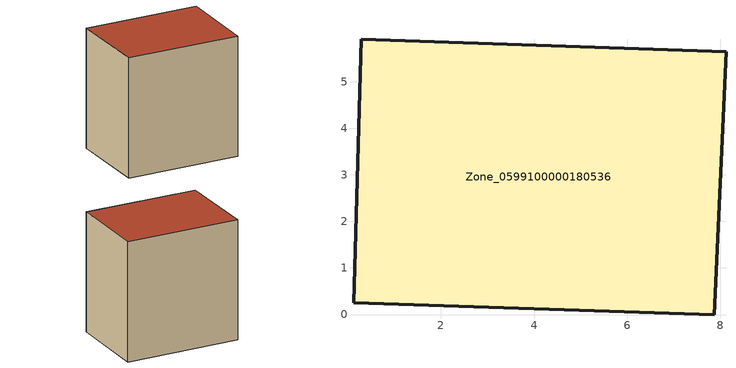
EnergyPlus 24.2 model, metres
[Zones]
Zone_0599100000180536
 floor ground (C_G): 7.87,0 0.12,0.26 0.28,5.91 8.12,5.65 z2.5
 wall outside (C_F): 0.28,5.91 0.12,0.26 7.87,0 8.12,5.65 0.28,5.91 z2.5:10.65
 roof outside (C_R): 0.12,0.26 7.87,0 8.12,5.65 0.28,5.91 z10.65
[BUILDING]
Pand.0599100000180536: North Axis=0; Terrain=City; Loads Convergence Tolerance Value=0.04; Temperature Convergence Tolerance Value=0.4; Solar Distribution=FullExterior; Maximum Number of Warmup Days=25; Minimum Number of Warmup Days=1
[Site:Location]
Rotterdam.The.Hague.AP_ZH_NLD Design_Conditions: Latitude=51.96; Longitude=4.45; Time Zone=1; Elevation=-4.5
[SITE:GROUNDTEMPERATURE:BUILDINGSURFACE]
18, 18, 18, 18, 18, 18, 18, 18, 18, 18, 18, 18
[MATERIAL] Thermal Absorptance=0.9; Solar Absorptance=0.7; Visible Absorptance=0.7
Name | Roughness | Thickness | Conductivity | Density | Specific Heat
G.TI.1946-1964 | MediumSmooth | 0.15 | 1 | 540 | 1210
F.TI.1946-1964 | Rough | 0.3 | 0.857143 | 1920 | 840
R.TI.1946-1964 | MediumRough | 0.2 | 0.277778 | 1500 | 1000
[CONSTRUCTION]
C_G: G.TI.1946-1964
C_F: F.TI.1946-1964
C_R: R.TI.1946-1964
[ZONE]
Zone_0599100000180536: Type=1; Multiplier=1; Ceiling Height=Autocalculate; Volume=Autocalculate; Floor Area=autocalculate; Part of Total Floor Area=Yes
[ZONEINFILTRATION:DESIGNFLOWRATE]
Infil_Zone_0599100000180536: Zone or ZoneList or Space or SpaceList=Zone_0599100000180536; Schedule=AlwaysOn; Design Flow Rate Calculation Method=Flow/Area; Flow Rate per Floor Area=0.003; Constant Term Coefficient=1; Temperature Term Coefficient=0; Velocity Term Coefficient=0; Velocity Squared Term Coefficient=0
[HVACTEMPLATE:ZONE:IDEALLOADSAIRSYSTEM]
Zone_0599100000180536: Maximum Heating Supply Air Temperature=50; Minimum Cooling Supply Air Temperature=13; Maximum Heating Supply Air Humidity Ratio=0.0156; Minimum Cooling Supply Air Humidity Ratio=0.0077; Heating Limit=NoLimit; Cooling Limit=NoLimit; Dehumidification Control Type=ConstantSensibleHeatRatio; Cooling Sensible Heat Ratio=0.7; Dehumidification Setpoint=60; Humidification Control Type=None; Humidification Setpoint=30; Outdoor Air Method=None; Outdoor Air Flow Rate per Person=0.00944; Outdoor Air Flow Rate per Zone Floor Area=0; Outdoor Air Flow Rate per Zone=0; Demand Controlled Ventilation Type=None; Outdoor Air Economizer Type=NoEconomizer; Heat Recovery Type=None; Sensible Heat Recovery Effectiveness=0.7; Latent Heat Recovery Effectiveness=0.65
[ZONECONTROL:THERMOSTAT]
ThermostatControl_Zone_0599100000180536: Zone or ZoneList=Zone_0599100000180536; Control Type Schedule=DualSetpointControlType; Control 1=Thermostat_Zone_0599100000180536; Temperature Difference Between Cutout And Setpoint=0
[THERMOSTATSETPOINT:DUALSETPOINT]
Thermostat_Zone_0599100000180536: Heating Setpoint Temperature Schedule=HeatingSetpoint_Zone_0599100000180536; Cooling Setpoint Temperature Schedule=CoolingSetpoint_Zone_0599100000180536
[SCHEDULE:COMPACT]
HeatingSetpoint_Zone_0599100000180536: Through: 12/31, For: AllDays, Until: 24:00, 21
CoolingSetpoint_Zone_0599100000180536: Through: 12/31, For: AllDays, Until: 24:00, 24
DualSetpointControlType: Through: 12/31, For: AllDays, Until: 24:00, 4
AlwaysOn: Through: 12/31, For: AllDays, Until: 24:00, 1
